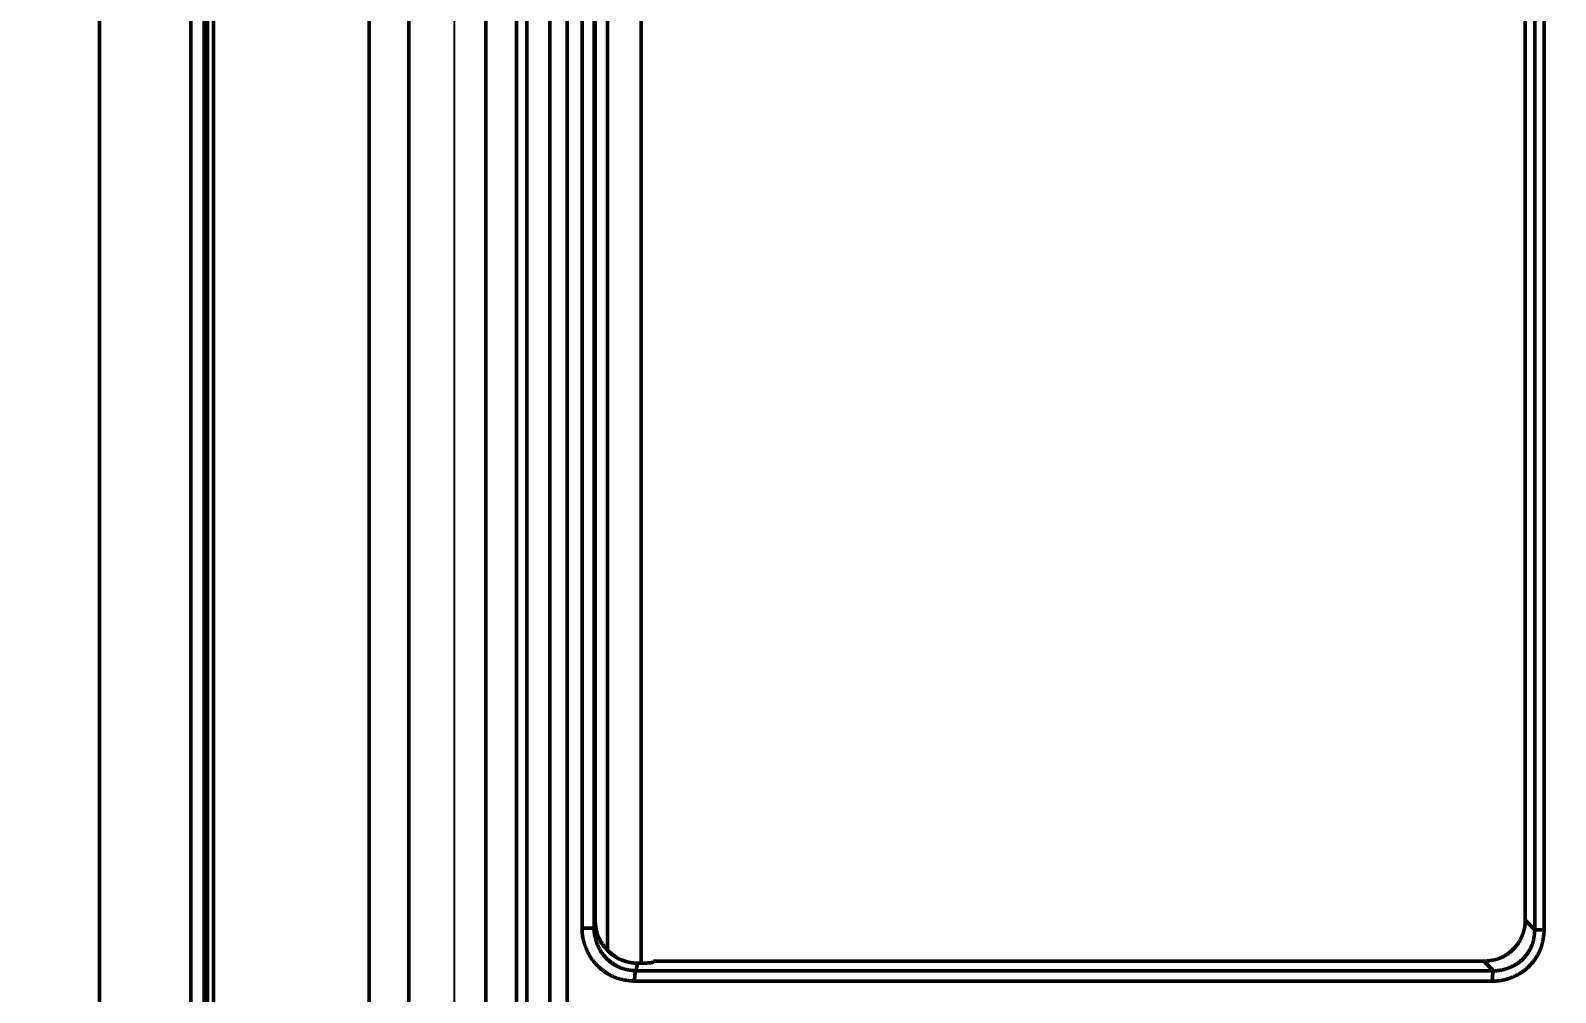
# Model space of a CAD drawing. Header units: millimetres. Extents: x -6033 to 120673, y -4970 to 90533.
# Drawn here: x 87060 to 87133.4, y 68601.2 to 68647.5 of the extents above; entities that cross this region are included whole.
import ezdxf
from ezdxf.enums import TextEntityAlignment as Align

# ---------------------------------------------------------------- set-up
doc = ezdxf.new("R2010")
doc.units = ezdxf.units.MM
doc.layers.get('DefPoints').update_dxf_attribs({"color": 250})
for name, color, linetype, lineweight in [('_ACM-A-ANNO-DIMS-c', 2, 'Continuous', 18), ('I-AR$0$I-SCOPE', 252, 'Continuous', 35), ('I-PLAN$0$_ACM-A-WALL-HACH', 251, 'Continuous', 9)]:
    doc.layers.add(name, color=color, linetype=linetype, lineweight=lineweight)
for name, color, linetype in [('I-CEILING$0$I-RCP-AIR', 64, 'Continuous'), ('I-CEILING$0$RC-Hatch【天花填充】', 251, 'Continuous'), ('I-FLOOR$0$I-FC-HATCH', 8, 'Continuous'), ('地坪', 7, 'Continuous'), ('天花', 7, 'Continuous')]:
    doc.layers.add(name, color=color, linetype=linetype)
doc.styles.add('_ACM-G-NOTES', font='arial.ttf')
doc.styles.add('I-CEILING$0$黑体', font='simhei.ttf', dxfattribs={"height": 600})
doc.dimstyles.new('_ACM-DIM-A_50', dxfattribs={"dimscale": 50, "dimtxt": 2.5, "dimasz": 1, "dimexe": 1.5, "dimexo": 1, "dimgap": 1, "dimtad": 1, "dimdec": 0, "dimrnd": 5, "dimzin": 1, "dimdsep": 46, "dimtxsty": '_ACM-G-NOTES', "dimblk": 'ARCHTICK', "dimcen": 2.5, "dimclrd": 256, "dimclre": 256, "dimclrt": 256, "dimadec": 3, "dimazin": 0, "dimtfac": 1, "dimtdec": 0, "dimtix": 1, "dimtmove": 0, "dimatfit": 3, "dimldrblk": 'DOTSMALL', "dimfxl": 5, "dimfxlon": 1, "dimlwd": 18, "dimlwe": 18, "dimarcsym": 0})

# ---------------------------------------------------------------- blocks, each defined once
blk = doc.blocks.new('I-AR')
at = {"layer": 'I-AR$0$I-SCOPE'}
h = blk.add_hatch(dxfattribs=at)
h.set_pattern_fill('ANSI31', color=256, scale=200)
h.paths.add_polyline_path([(63300, 72640), (66630, 72640), (66630, 70889.383), (90600, 70890), (90600, 66390), (96650, 66390), (96650, 24876.398), (18340, 24876.398), (18340, 66390), (48090, 66390), (48090, 72640), (51400, 72640), (51400, 72649.887), (52869.5, 72649.887), (52869.5, 72640), (55240, 72640), (55240, 72790), (59460, 72790), (59460, 72640), (61830.5, 72640), (61830.5, 72649.887), (63300, 72649.887)], flags=16)
h.paths.add_polyline_path([(7330, 0), (7330, -1770), (11180, -1770), (11180, 0), (18450, 0), (18450, 2900), (27550, 2900), (27550, 18090), (37037.331, 18090), (37037.331, 17350), (96200, 17350), (96200, 18120), (114640, 18120), (114640, 84500), (0, 84500), (0, 0)])
blk = doc.blocks.new('I-PLAN')
at = {"layer": 'I-PLAN$0$_ACM-A-WALL-HACH'}
h = blk.add_hatch(dxfattribs=at)
h.set_pattern_fill('ANSI31', color=256, scale=10, angle=45)
h.paths.add_polyline_path([(88260, 70790), (88260, 70890), (88030, 70890), (88030, 70790), (88230, 70790)], flags=17)
h.paths.add_polyline_path([(79671.546, 69390), (78155, 69390), (78155, 68990), (77955, 68990), (77955, 69590), (79671.546, 69590)], flags=17)
h.paths.add_polyline_path([(80271.546, 69390), (80271.546, 69590), (80780, 69590), (80780, 68990), (80580, 68990), (80580, 69390)], flags=17)
h.paths.add_polyline_path([(74580, 69590), (73930, 69590), (73930, 69390), (74580, 69390)])
h.paths.add_polyline_path([(68780, 69590), (69430, 69590), (69430, 69390), (68780, 69390)])
h.paths.add_polyline_path([(87280, 66490), (87480, 66490), (87480, 66390), (87280, 66390)])
h.paths.add_polyline_path([(82180, 68990), (82180, 69390), (84230, 69390), (84230, 66490), (84430, 66490), (84430, 69390), (85280, 69390), (85280, 69590), (81980, 69590), (81980, 68990)])
h.paths.add_polyline_path([(87480, 67390), (87480, 69390), (88280, 69390), (88280, 69590), (88080, 69590), (86480, 69590), (86480, 69390), (87280, 69390), (87280, 67390)], flags=17)
h.paths.add_polyline_path([(72130, 68170), (72130, 66490), (72330, 66490), (72330, 67870), (73130, 67870), (73130, 68070), (72330, 68070), (72330, 68170)])
h.paths.add_polyline_path([(71230, 68170), (71230, 66390), (71030, 66390), (71030, 67870), (70230, 67870), (70230, 68070), (71030, 68070), (71030, 68170)])
h.paths.add_polyline_path([(72130, 69070), (72330, 69070), (72330, 69390), (73030, 69390), (73030, 69590), (72130, 69590)])
h.paths.add_polyline_path([(71230, 69070), (71030, 69070), (71030, 69390), (70330, 69390), (70330, 69590), (71230, 69590)])
h.paths.add_polyline_path([(67800, 69490), (67830, 69490), (67830, 69590), (67800, 69590)], flags=17)
h.paths.add_polyline_path([(76755, 69590), (75180, 69590), (75180, 69390), (75330, 69390), (75330, 66390), (75530, 66390), (75530, 69390), (76555, 69390), (76555, 68990), (76755, 68990)])
h.paths.add_polyline_path([(68180, 69590), (68180, 69390), (68030, 69390), (68030, 66520), (67780, 66520), (67780, 66390), (67400, 66390), (67400, 66720), (67830, 66720), (67830, 69590)])
edge = h.paths.add_edge_path()
edge.add_line((89860, 70890), (88860, 70890))
edge.add_line((75530, 66520), (84230, 66520))
edge.add_line((75530, 66720), (84230, 66720))
blk = doc.blocks.new('I-CEILING$0$RPK-22-40FSNQS')
at = {"color": 0, "lineweight": 50}
for p, q in [((-236.989388, -147.186862), (-150.510618, -147.186862)), ((-150.510618, -147.635026), (-150.510618, -147.186862)), ((-150.510618, -147.635026), (-236.989388, -147.635026)), ((-150.973508, -148.098138), (-236.526528, -148.098138)), ((-150.973508, -148.098138), (-150.645562, -147.770038)), ((-150.645562, -147.770038), (-150.510618, -147.635026)), ((-148.54134, -149.630958), (-148.855486, -149.9451)), ((-148.54134, -190.870548), (-148.54134, -149.630958)), ((-148.855486, -149.9451), (-148.999998, -150.089616)), ((-148.999998, -190.035762), (-148.999998, -150.089616)), ((-148.043402, -190.940746), (-148.043402, -149.677702)), ((-148.9091, -190.6207), (-238.590934, -190.6207)), ((-148.999998, -190.035762), (-148.960778, -190.043362)), ((-148.9091, -190.799142), (-148.9091, -190.6207)), ((-148.9091, -190.799142), (-148.55037, -190.868796)), ((-148.55037, -190.868796), (-148.54134, -190.870548)), ((-149.53167, -192.2505), (-237.968364, -192.2505)), ((-236.914792, -192.88809), (-150.585242, -192.88809)), ((-150.890806, -192.828874), (-236.609228, -192.828874)), ((-150.69575, -192.866678), (-150.890806, -192.828874)), ((-150.585242, -192.88809), (-150.69575, -192.866678)), ((-150.585242, -193.466784), (-150.585242, -192.88809)), ((-150.585242, -193.466784), (-236.914792, -193.466784)), ((-380.681464, -194.185996), (380.681432, -194.185996)), ((380.681416, -195.01459), (-380.681404, -195.01459)), ((381.571642, -196.120488), (-381.571658, -196.120488)), ((381.57182, -196.625502), (-381.571838, -196.625502)), ((-381.056734, -198.089706), (381.056702, -198.089706)), ((379.74999, -201.803984), (-379.750022, -201.803984)), ((369.74164, -203.703428), (-337.833056, -203.703428)), ((370.249994, -211.187938), (-370.249996, -211.187938)), ((-370.249996, -211.65088), (370.249994, -211.65088)), ((-370.249996, -212.284932), (370.250052, -212.284932)), ((370.249994, -216.675224), (-370.249996, -216.675224))]:
    blk.add_line(p, q, dxfattribs=at)
for points in [[(-150.510618, -147.186862), (-150.483036, -147.189496), (-150.455456, -147.192142), (-150.427886, -147.194816), (-150.400324, -147.197528), (-150.372774, -147.20029), (-150.345244, -147.203118), (-150.317732, -147.206024), (-150.290244, -147.20902), (-150.262784, -147.21212), (-150.235352, -147.215336), (-150.207956, -147.218682), (-150.180596, -147.22217), (-150.153276, -147.225814), (-150.126, -147.229626), (-150.098772, -147.233618), (-150.071594, -147.237806), (-150.04447, -147.2422), (-150.017404, -147.246814), (-149.990398, -147.251662), (-149.963456, -147.256756), (-149.93658, -147.262108), (-149.909776, -147.267732), (-149.883046, -147.27364), (-149.856394, -147.279848), (-149.829822, -147.286364), (-149.803336, -147.293206), (-149.776936, -147.300384), (-149.750626, -147.30791), (-149.724412, -147.3158), (-149.698296, -147.324064), (-149.67228, -147.332714), (-149.646368, -147.341746), (-149.620566, -147.351152), (-149.594874, -147.360926), (-149.569298, -147.37106), (-149.54384, -147.38155), (-149.518504, -147.392386), (-149.493292, -147.403562), (-149.46821, -147.415072), (-149.44326, -147.42691), (-149.418448, -147.439066), (-149.393772, -147.451536), (-149.369242, -147.464312), (-149.344856, -147.477386), (-149.32062, -147.490754), (-149.296538, -147.504408), (-149.272614, -147.51834), (-149.248848, -147.532544), (-149.225248, -147.547014), (-149.201814, -147.56174), (-149.17855, -147.57672), (-149.15546, -147.591944), (-149.13255, -147.607404), (-149.10982, -147.623096), (-149.087274, -147.639012), (-149.064916, -147.655146), (-149.04275, -147.67149), (-149.02078, -147.688038), (-148.999008, -147.704782), (-148.977438, -147.721716), (-148.956072, -147.738834), (-148.934914, -147.75614), (-148.913962, -147.773636), (-148.89322, -147.791326), (-148.872688, -147.809214), (-148.852368, -147.827306), (-148.832258, -147.845602), (-148.812362, -147.86411), (-148.792678, -147.88283), (-148.773212, -147.901768), (-148.75396, -147.920928), (-148.734926, -147.940314), (-148.71611, -147.959928), (-148.697514, -147.979774), (-148.679138, -147.999858), (-148.660984, -148.020184), (-148.643052, -148.040752), (-148.625344, -148.06157), (-148.607862, -148.08264), (-148.590604, -148.103966), (-148.573574, -148.12555), (-148.55677, -148.1474), (-148.540196, -148.169518), (-148.523854, -148.191906), (-148.50774, -148.21457), (-148.49186, -148.237512), (-148.476214, -148.260738), (-148.460802, -148.284252), (-148.445624, -148.308054), (-148.430684, -148.332152), (-148.415982, -148.356544), (-148.40152, -148.381212), (-148.387304, -148.406134), (-148.37334, -148.431288), (-148.359628, -148.45665), (-148.346174, -148.4822), (-148.332982, -148.507914), (-148.320056, -148.53377), (-148.3074, -148.559746), (-148.295018, -148.585822), (-148.282916, -148.611972), (-148.271096, -148.638174), (-148.25956, -148.664408), (-148.248318, -148.690652), (-148.237368, -148.716882), (-148.226718, -148.743076), (-148.21637, -148.76921), (-148.20633, -148.795266), (-148.1966, -148.821218), (-148.187184, -148.847046), (-148.17809, -148.872726), (-148.169316, -148.898238), (-148.160872, -148.923556), (-148.152758, -148.948662), (-148.14498, -148.97353), (-148.13754, -148.99814), (-148.130446, -149.02247), (-148.123698, -149.046496), (-148.117302, -149.070196), (-148.111262, -149.09355), (-148.10558, -149.116538), (-148.100244, -149.13917), (-148.095246, -149.161456), (-148.09057, -149.183408), (-148.086208, -149.20504), (-148.082144, -149.226364), (-148.078368, -149.247392), (-148.074868, -149.268136), (-148.071634, -149.288608), (-148.06865, -149.308822), (-148.065906, -149.328788), (-148.06339, -149.348522), (-148.06109, -149.368032), (-148.058994, -149.387334), (-148.05709, -149.406438), (-148.055364, -149.425356), (-148.053808, -149.444102), (-148.052408, -149.462688), (-148.051152, -149.481126), (-148.050028, -149.499428), (-148.049022, -149.517606), (-148.048126, -149.535674), (-148.047326, -149.553644), (-148.04661, -149.571526), (-148.045964, -149.589336), (-148.04538, -149.607082), (-148.044844, -149.62478), (-148.044344, -149.642442), (-148.043866, -149.660078), (-148.043402, -149.677702)], [(-148.999998, -150.089616), (-149.002156, -150.066888), (-149.004326, -150.044162), (-149.006518, -150.02144), (-149.008744, -149.998728), (-149.011012, -149.976026), (-149.013334, -149.953338), (-149.01572, -149.930666), (-149.018184, -149.908012), (-149.020734, -149.88538), (-149.023384, -149.862772), (-149.02614, -149.84019), (-149.029016, -149.817638), (-149.032024, -149.795118), (-149.03517, -149.772634), (-149.03847, -149.750186), (-149.041934, -149.727778), (-149.04557, -149.705412), (-149.049392, -149.683092), (-149.053408, -149.66082), (-149.057632, -149.6386), (-149.062072, -149.616432), (-149.066742, -149.59432), (-149.071648, -149.572268), (-149.076806, -149.550276), (-149.082224, -149.528348), (-149.087914, -149.506488), (-149.093886, -149.484696), (-149.10015, -149.462976), (-149.10672, -149.441332), (-149.113604, -149.419764), (-149.120812, -149.398276), (-149.128338, -149.376874), (-149.13618, -149.355556), (-149.14433, -149.33433), (-149.152782, -149.313196), (-149.16153, -149.292162), (-149.170568, -149.271226), (-149.179892, -149.250394), (-149.189494, -149.22967), (-149.199368, -149.209058), (-149.20951, -149.188558), (-149.219914, -149.168176), (-149.230572, -149.147916), (-149.24148, -149.12778), (-149.25263, -149.10777), (-149.264018, -149.087892), (-149.275638, -149.06815), (-149.287484, -149.048544), (-149.29955, -149.02908), (-149.31183, -149.00976), (-149.324316, -148.990588), (-149.337006, -148.971568), (-149.349892, -148.952702), (-149.362968, -148.933994), (-149.37623, -148.915448), (-149.38967, -148.897068), (-149.403282, -148.878856), (-149.41706, -148.860816), (-149.431, -148.84295), (-149.445096, -148.825264), (-149.45934, -148.807758), (-149.473738, -148.790436), (-149.48829, -148.773298), (-149.503002, -148.756346), (-149.517872, -148.73958), (-149.532906, -148.723), (-149.548106, -148.70661), (-149.563476, -148.690408), (-149.579018, -148.674398), (-149.594734, -148.65858), (-149.610628, -148.642952), (-149.626702, -148.62752), (-149.64296, -148.612282), (-149.659404, -148.597238), (-149.676036, -148.582392), (-149.69286, -148.567744), (-149.70988, -148.553296), (-149.727096, -148.539046), (-149.744512, -148.524998), (-149.762132, -148.511152), (-149.779958, -148.497508), (-149.797992, -148.48407), (-149.816238, -148.470836), (-149.834698, -148.457808), (-149.853376, -148.444988), (-149.872274, -148.432376), (-149.891396, -148.419974), (-149.910742, -148.407782), (-149.930318, -148.3958), (-149.950126, -148.384032), (-149.970162, -148.372478), (-149.990414, -148.36114), (-150.010862, -148.35002), (-150.031482, -148.339122), (-150.052258, -148.328446), (-150.073168, -148.317994), (-150.094194, -148.307772), (-150.115314, -148.29778), (-150.136508, -148.28802), (-150.157758, -148.278496), (-150.179044, -148.269208), (-150.200344, -148.26016), (-150.22164, -148.251354), (-150.242912, -148.242792), (-150.264138, -148.234476), (-150.2853, -148.22641), (-150.306378, -148.218596), (-150.32735, -148.211036), (-150.3482, -148.203732), (-150.368904, -148.196686), (-150.389444, -148.1899), (-150.4098, -148.183378), (-150.429954, -148.177122), (-150.449882, -148.171134), (-150.469566, -148.165416), (-150.488988, -148.15997), (-150.508126, -148.1548), (-150.526958, -148.149908), (-150.54547, -148.145294), (-150.563636, -148.140964), (-150.580328, -148.137162), (-150.596714, -148.133604), (-150.6128, -148.130276), (-150.6286, -148.127176), (-150.644124, -148.12429), (-150.659382, -148.121612), (-150.674384, -148.119136), (-150.689144, -148.11685), (-150.703668, -148.114746), (-150.71797, -148.112818), (-150.73206, -148.111058), (-150.745946, -148.109454), (-150.759642, -148.108), (-150.773158, -148.106688), (-150.786504, -148.105508), (-150.79969, -148.104454), (-150.812726, -148.103516), (-150.825626, -148.102686), (-150.838398, -148.101958), (-150.851052, -148.101318), (-150.8636, -148.100764), (-150.876054, -148.100284), (-150.888422, -148.09987), (-150.900714, -148.099514), (-150.912944, -148.09921), (-150.92512, -148.098946), (-150.937254, -148.098714), (-150.949356, -148.098508), (-150.961438, -148.09832), (-150.973508, -148.098138)], [(-148.54134, -149.630958), (-148.541652, -149.616808), (-148.541974, -149.60265), (-148.542316, -149.58847), (-148.542686, -149.574262), (-148.543094, -149.560014), (-148.543552, -149.545716), (-148.544066, -149.531358), (-148.544646, -149.516932), (-148.545304, -149.502428), (-148.546048, -149.487834), (-148.546888, -149.47314), (-148.547832, -149.458338), (-148.548892, -149.443418), (-148.550076, -149.42837), (-148.551394, -149.413182), (-148.552856, -149.397848), (-148.554472, -149.382354), (-148.55625, -149.366692), (-148.5582, -149.350854), (-148.560332, -149.334826), (-148.562656, -149.318602), (-148.56518, -149.30217), (-148.567914, -149.28552), (-148.57087, -149.268642), (-148.574056, -149.251528), (-148.57748, -149.234166), (-148.581154, -149.216548), (-148.585084, -149.198662), (-148.589284, -149.1805), (-148.593762, -149.162052), (-148.598524, -149.143312), (-148.603572, -149.124292), (-148.608898, -149.105012), (-148.614504, -149.08549), (-148.620384, -149.065742), (-148.626534, -149.045788), (-148.632954, -149.025644), (-148.639636, -149.00533), (-148.646582, -148.984862), (-148.653786, -148.964258), (-148.661246, -148.943536), (-148.668958, -148.922714), (-148.676918, -148.90181), (-148.685124, -148.880844), (-148.693572, -148.85983), (-148.70226, -148.838788), (-148.711184, -148.817736), (-148.720342, -148.796692), (-148.729728, -148.775672), (-148.739342, -148.754696), (-148.749178, -148.733782), (-148.759234, -148.712946), (-148.769508, -148.692206), (-148.779996, -148.671582), (-148.790694, -148.65109), (-148.8016, -148.63075), (-148.81271, -148.610576), (-148.82402, -148.59059), (-148.835528, -148.570808), (-148.84723, -148.551248), (-148.859126, -148.531924), (-148.87121, -148.512838), (-148.883486, -148.493984), (-148.89595, -148.475362), (-148.908602, -148.456966), (-148.92144, -148.438796), (-148.934466, -148.420846), (-148.947676, -148.403116), (-148.961072, -148.3856), (-148.97465, -148.368298), (-148.988412, -148.351202), (-149.002356, -148.334314), (-149.01648, -148.317628), (-149.030784, -148.301142), (-149.045268, -148.284854), (-149.05993, -148.268758), (-149.07477, -148.252854), (-149.089788, -148.237136), (-149.10498, -148.221602), (-149.120346, -148.20625), (-149.135888, -148.191076), (-149.151602, -148.176076), (-149.16749, -148.16125), (-149.183548, -148.14659), (-149.199776, -148.132098), (-149.216174, -148.117768), (-149.232742, -148.103598), (-149.249476, -148.089584), (-149.266378, -148.075724), (-149.283448, -148.062012), (-149.30068, -148.048452), (-149.318076, -148.035042), (-149.335632, -148.021792), (-149.353346, -148.008704), (-149.371214, -147.995788), (-149.389232, -147.983044), (-149.4074, -147.970482), (-149.425714, -147.958104), (-149.44417, -147.945918), (-149.462768, -147.93393), (-149.481504, -147.922142), (-149.500374, -147.910562), (-149.519376, -147.899196), (-149.538506, -147.888048), (-149.557764, -147.877126), (-149.577146, -147.866432), (-149.59665, -147.855972), (-149.616272, -147.845754), (-149.636008, -147.835782), (-149.655858, -147.82606), (-149.675818, -147.816598), (-149.695884, -147.807396), (-149.716054, -147.798462), (-149.736328, -147.789802), (-149.7567, -147.781422), (-149.777166, -147.773326), (-149.797728, -147.76552), (-149.81838, -147.758008), (-149.83912, -147.750798), (-149.859944, -147.743896), (-149.88085, -147.737302), (-149.901836, -147.731008), (-149.9229, -147.725008), (-149.944036, -147.719286), (-149.965246, -147.713836), (-149.986522, -147.708646), (-150.007866, -147.703706), (-150.029272, -147.699004), (-150.050738, -147.69453), (-150.072262, -147.690276), (-150.093842, -147.68623), (-150.115472, -147.68238), (-150.137154, -147.678718), (-150.15888, -147.675234), (-150.180652, -147.671916), (-150.202464, -147.668752), (-150.224314, -147.665736), (-150.2462, -147.662854), (-150.26812, -147.660096), (-150.29007, -147.657452), (-150.312046, -147.654914), (-150.334048, -147.652468), (-150.35607, -147.650106), (-150.378114, -147.647816), (-150.400172, -147.64559), (-150.422244, -147.643414), (-150.444328, -147.641282), (-150.46642, -147.639178), (-150.488518, -147.637098), (-150.510618, -147.635026)], [(-148.54134, -149.630958), (-148.540848, -149.631284), (-148.53986, -149.631936), (-148.539366, -149.63226), (-148.538868, -149.632586), (-148.53837, -149.63291), (-148.537868, -149.633234), (-148.537362, -149.633556), (-148.536854, -149.63388), (-148.536342, -149.6342), (-148.535824, -149.634522), (-148.535302, -149.63484), (-148.534774, -149.635158), (-148.53424, -149.635476), (-148.5337, -149.635792), (-148.533154, -149.636106), (-148.5326, -149.636418), (-148.532038, -149.63673), (-148.531468, -149.637038), (-148.53089, -149.637346), (-148.530302, -149.637652), (-148.529706, -149.637954), (-148.529098, -149.638256), (-148.52848, -149.638554), (-148.527852, -149.638852), (-148.527212, -149.639146), (-148.526562, -149.639436), (-148.525898, -149.639726), (-148.52522, -149.640012), (-148.524532, -149.640296), (-148.52369, -149.64063), (-148.52283, -149.64096), (-148.521952, -149.641286), (-148.521052, -149.64161), (-148.520136, -149.641928), (-148.5192, -149.642244), (-148.518244, -149.642556), (-148.51727, -149.642866), (-148.516278, -149.643172), (-148.515268, -149.643476), (-148.514238, -149.643776), (-148.51319, -149.644074), (-148.512124, -149.64437), (-148.51104, -149.644662), (-148.509936, -149.644954), (-148.508816, -149.645242), (-148.507678, -149.64553), (-148.50652, -149.645816), (-148.505346, -149.646098), (-148.504154, -149.646382), (-148.502944, -149.646662), (-148.501716, -149.646942), (-148.50047, -149.64722), (-148.499208, -149.647498), (-148.497928, -149.647776), (-148.496632, -149.648052), (-148.495318, -149.648328), (-148.493986, -149.648604), (-148.492638, -149.648878), (-148.491272, -149.649154), (-148.48989, -149.64943), (-148.48849, -149.649706), (-148.487076, -149.64998), (-148.485642, -149.650256), (-148.484194, -149.650532), (-148.482728, -149.650808), (-148.481246, -149.651082), (-148.479748, -149.651356), (-148.478234, -149.651632), (-148.476702, -149.651906), (-148.475156, -149.65218), (-148.473592, -149.652452), (-148.472012, -149.652726), (-148.470416, -149.652998), (-148.468804, -149.653268), (-148.467176, -149.65354), (-148.465532, -149.65381), (-148.463872, -149.65408), (-148.462196, -149.654348), (-148.460504, -149.654616), (-148.458796, -149.654882), (-148.457072, -149.655148), (-148.455334, -149.655412), (-148.453578, -149.655676), (-148.451808, -149.655938), (-148.450022, -149.6562), (-148.44822, -149.65646), (-148.446404, -149.65672), (-148.444572, -149.656976), (-148.442724, -149.657232), (-148.44086, -149.657488), (-148.438982, -149.65774), (-148.43709, -149.657992), (-148.435182, -149.658242), (-148.433258, -149.658492), (-148.43132, -149.658738), (-148.429366, -149.658984), (-148.4274, -149.65923), (-148.425418, -149.659472), (-148.42342, -149.659714), (-148.42141, -149.659954), (-148.419384, -149.660194), (-148.417344, -149.660432), (-148.41529, -149.660668), (-148.413222, -149.660902), (-148.41114, -149.661136), (-148.409044, -149.661368), (-148.406932, -149.661598), (-148.404808, -149.661828), (-148.402672, -149.662056), (-148.40052, -149.662282), (-148.398354, -149.662506), (-148.396176, -149.66273), (-148.393984, -149.662952), (-148.39178, -149.663174), (-148.389562, -149.663392), (-148.38733, -149.66361), (-148.385084, -149.663828), (-148.382826, -149.664042), (-148.380556, -149.664256), (-148.378272, -149.66447), (-148.375976, -149.66468), (-148.373668, -149.66489), (-148.371346, -149.665098), (-148.369012, -149.665306), (-148.366666, -149.665512), (-148.364308, -149.665716), (-148.361936, -149.665918), (-148.359554, -149.66612), (-148.35716, -149.66632), (-148.354752, -149.666518), (-148.352334, -149.666714), (-148.349904, -149.66691), (-148.347462, -149.667104), (-148.345008, -149.667296), (-148.342544, -149.667486), (-148.340068, -149.667676), (-148.33758, -149.667862), (-148.335082, -149.668048), (-148.332572, -149.668234), (-148.330052, -149.668416), (-148.32752, -149.668596), (-148.324978, -149.668776), (-148.322424, -149.668954), (-148.31986, -149.66913), (-148.317286, -149.669306), (-148.314702, -149.669478), (-148.312106, -149.669648), (-148.3095, -149.669818), (-148.306884, -149.669986), (-148.30426, -149.670152), (-148.301624, -149.670316), (-148.298978, -149.670478), (-148.296322, -149.67064), (-148.293658, -149.670798), (-148.290984, -149.670956), (-148.2883, -149.671112), (-148.285606, -149.671266), (-148.282904, -149.671418), (-148.280192, -149.671568), (-148.277472, -149.671718), (-148.274744, -149.671864), (-148.272006, -149.67201), (-148.269258, -149.672154), (-148.266502, -149.672296), (-148.26374, -149.672436), (-148.260966, -149.672574), (-148.258186, -149.672712), (-148.255398, -149.672846), (-148.2526, -149.67298), (-148.249796, -149.673112), (-148.246984, -149.673242), (-148.244164, -149.67337), (-148.241336, -149.673496), (-148.2385, -149.673622), (-148.235658, -149.673746), (-148.232806, -149.673866), (-148.22995, -149.673986), (-148.227084, -149.674106), (-148.224214, -149.674222), (-148.221334, -149.674336), (-148.21845, -149.67445), (-148.215558, -149.674562), (-148.21266, -149.674672), (-148.209754, -149.67478), (-148.206844, -149.674886), (-148.203926, -149.67499), (-148.201002, -149.675092), (-148.198072, -149.675192), (-148.195138, -149.675292), (-148.192196, -149.675388), (-148.18925, -149.675482), (-148.186298, -149.675576), (-148.18334, -149.675666), (-148.180376, -149.675756), (-148.177408, -149.675842), (-148.174436, -149.675926), (-148.171458, -149.67601), (-148.168474, -149.67609), (-148.165486, -149.676168), (-148.162494, -149.676244), (-148.159498, -149.676318), (-148.156496, -149.676388), (-148.15349, -149.676458), (-148.15048, -149.676524), (-148.147466, -149.67659), (-148.144448, -149.676652), (-148.141426, -149.676712), (-148.138402, -149.676768), (-148.135372, -149.676824), (-148.13234, -149.676876), (-148.129304, -149.676926), (-148.126264, -149.676974), (-148.123222, -149.67702), (-148.120178, -149.677064), (-148.11713, -149.677106), (-148.114078, -149.677144), (-148.111024, -149.677182), (-148.107968, -149.677218), (-148.10491, -149.677252), (-148.101848, -149.677286), (-148.098786, -149.677316), (-148.09572, -149.677346), (-148.092652, -149.677374), (-148.089584, -149.6774), (-148.086514, -149.677426), (-148.08344, -149.67745), (-148.080366, -149.677474), (-148.077292, -149.677496), (-148.074214, -149.677518), (-148.068058, -149.677558), (-148.064978, -149.677578), (-148.061898, -149.677596), (-148.058816, -149.677614), (-148.052652, -149.67765), (-148.049568, -149.677668), (-148.046486, -149.677684), (-148.043402, -149.677702)], [(-148.960778, -190.043362), (-148.960224, -190.044308), (-148.959672, -190.045254), (-148.95912, -190.0462), (-148.95857, -190.04715), (-148.95802, -190.048102), (-148.957472, -190.049058), (-148.956926, -190.050016), (-148.95638, -190.05098), (-148.955838, -190.05195), (-148.955298, -190.052924), (-148.954762, -190.053906), (-148.954228, -190.054894), (-148.953698, -190.05589), (-148.953172, -190.056894), (-148.952648, -190.057908), (-148.95213, -190.058932), (-148.951616, -190.059966), (-148.951108, -190.061012), (-148.950604, -190.062068), (-148.950106, -190.063136), (-148.949614, -190.064218), (-148.949128, -190.065314), (-148.948648, -190.066424), (-148.948174, -190.067548), (-148.947708, -190.06869), (-148.947248, -190.069846), (-148.946796, -190.07102), (-148.946352, -190.07221), (-148.945916, -190.073418), (-148.945488, -190.074646), (-148.944804, -190.076706), (-148.944144, -190.078816), (-148.943504, -190.08098), (-148.942884, -190.083196), (-148.942284, -190.085464), (-148.941702, -190.087786), (-148.94114, -190.09016), (-148.940594, -190.092586), (-148.940066, -190.095064), (-148.939552, -190.097596), (-148.939052, -190.10018), (-148.938566, -190.102816), (-148.938094, -190.105504), (-148.937632, -190.108246), (-148.937184, -190.111038), (-148.936744, -190.113884), (-148.936314, -190.116782), (-148.935892, -190.119734), (-148.935478, -190.122736), (-148.935072, -190.125792), (-148.93467, -190.1289), (-148.934274, -190.13206), (-148.933882, -190.135272), (-148.933494, -190.138538), (-148.933108, -190.141854), (-148.932724, -190.145224), (-148.93234, -190.148646), (-148.931956, -190.15212), (-148.93157, -190.155646), (-148.931184, -190.159226), (-148.930794, -190.16286), (-148.930402, -190.166544), (-148.930008, -190.170282), (-148.929612, -190.174068), (-148.929214, -190.177902), (-148.928816, -190.181786), (-148.928416, -190.185718), (-148.928014, -190.189696), (-148.927612, -190.193722), (-148.927212, -190.197792), (-148.92681, -190.201906), (-148.926408, -190.206064), (-148.926008, -190.210264), (-148.925608, -190.214508), (-148.92521, -190.218792), (-148.924812, -190.223116), (-148.924418, -190.22748), (-148.924024, -190.231884), (-148.923634, -190.236326), (-148.923244, -190.240804), (-148.922858, -190.24532), (-148.922476, -190.24987), (-148.922098, -190.254456), (-148.921722, -190.259076), (-148.92135, -190.263728), (-148.920982, -190.268414), (-148.92062, -190.273132), (-148.920262, -190.27788), (-148.919908, -190.282658), (-148.91956, -190.287466), (-148.919218, -190.292302), (-148.918882, -190.297166), (-148.918552, -190.302058), (-148.918226, -190.30698), (-148.917908, -190.31193), (-148.917594, -190.316906), (-148.917286, -190.321912), (-148.916984, -190.326944), (-148.916688, -190.332006), (-148.916398, -190.337094), (-148.916114, -190.342208), (-148.915836, -190.347352), (-148.915564, -190.352522), (-148.915298, -190.357718), (-148.91504, -190.362942), (-148.914786, -190.368192), (-148.914538, -190.37347), (-148.914298, -190.378772), (-148.914062, -190.384102), (-148.913834, -190.38946), (-148.913612, -190.394842), (-148.913396, -190.40025), (-148.913186, -190.405684), (-148.912982, -190.411144), (-148.912786, -190.41663), (-148.912596, -190.422142), (-148.912412, -190.42768), (-148.912236, -190.433242), (-148.912066, -190.438828), (-148.911902, -190.444442), (-148.911744, -190.450078), (-148.911594, -190.45574), (-148.91145, -190.461426), (-148.911312, -190.467134), (-148.91118, -190.472862), (-148.911052, -190.478612), (-148.91093, -190.484382), (-148.910814, -190.490172), (-148.910702, -190.49598), (-148.910596, -190.501804), (-148.910494, -190.507646), (-148.910396, -190.513504), (-148.910302, -190.519378), (-148.910212, -190.525264), (-148.910124, -190.531164), (-148.910042, -190.537076), (-148.90996, -190.543002), (-148.909884, -190.548936), (-148.909808, -190.554882), (-148.909736, -190.560836), (-148.909666, -190.566798), (-148.909598, -190.57277), (-148.909532, -190.578746), (-148.909468, -190.584728), (-148.909404, -190.590716), (-148.909342, -190.596708), (-148.909282, -190.602704), (-148.90922, -190.6087), (-148.90916, -190.6147), (-148.9091, -190.6207)], [(-150.585242, -192.88809), (-150.572476, -192.887898), (-150.559698, -192.887696), (-150.546898, -192.887478), (-150.534064, -192.88723), (-150.521184, -192.886948), (-150.508246, -192.886618), (-150.495242, -192.886236), (-150.482156, -192.885788), (-150.46898, -192.885268), (-150.455702, -192.884668), (-150.44231, -192.883974), (-150.428792, -192.883182), (-150.415138, -192.882282), (-150.401336, -192.881262), (-150.387374, -192.880116), (-150.373242, -192.878832), (-150.358928, -192.877404), (-150.34442, -192.87582), (-150.329706, -192.874074), (-150.314776, -192.872156), (-150.29962, -192.870054), (-150.284224, -192.867764), (-150.268578, -192.865272), (-150.25267, -192.862572), (-150.236488, -192.859652), (-150.220022, -192.856508), (-150.203258, -192.853126), (-150.18619, -192.849498), (-150.1688, -192.845616), (-150.151082, -192.841472), (-150.132082, -192.83682), (-150.112726, -192.83187), (-150.093034, -192.826624), (-150.073028, -192.821086), (-150.05273, -192.815258), (-150.032158, -192.809142), (-150.011336, -192.802744), (-149.990286, -192.796066), (-149.969026, -192.78911), (-149.94758, -192.781878), (-149.925968, -192.774376), (-149.90421, -192.766606), (-149.882328, -192.75857), (-149.860346, -192.750272), (-149.838282, -192.741714), (-149.816156, -192.7329), (-149.793994, -192.723832), (-149.771812, -192.714514), (-149.749634, -192.704948), (-149.727482, -192.69514), (-149.705374, -192.685088), (-149.683334, -192.6748), (-149.661382, -192.664274), (-149.63954, -192.653518), (-149.61783, -192.642532), (-149.59627, -192.63132), (-149.574882, -192.619886), (-149.55369, -192.60823), (-149.532712, -192.596358), (-149.511972, -192.58427), (-149.491484, -192.571972), (-149.471252, -192.559464), (-149.45127, -192.54675), (-149.431536, -192.533828), (-149.412048, -192.520704), (-149.3928, -192.507376), (-149.37379, -192.493846), (-149.355014, -192.48012), (-149.33647, -192.466194), (-149.318154, -192.452076), (-149.300062, -192.437762), (-149.282192, -192.423256), (-149.264538, -192.40856), (-149.247102, -192.393676), (-149.229876, -192.378606), (-149.212858, -192.363352), (-149.196044, -192.347912), (-149.179432, -192.332294), (-149.163018, -192.316494), (-149.1468, -192.300518), (-149.130774, -192.284364), (-149.114934, -192.268036), (-149.09928, -192.251538), (-149.083808, -192.234866), (-149.068514, -192.218028), (-149.053396, -192.20102), (-149.038448, -192.183848), (-149.02367, -192.166512), (-149.009056, -192.149016), (-148.994604, -192.131358), (-148.980312, -192.11354), (-148.966184, -192.095568), (-148.952224, -192.077442), (-148.93844, -192.059166), (-148.924838, -192.040738), (-148.91142, -192.022166), (-148.898194, -192.00345), (-148.885164, -191.98459), (-148.872338, -191.965594), (-148.859718, -191.946458), (-148.847312, -191.92719), (-148.835124, -191.907788), (-148.82316, -191.888258), (-148.811426, -191.8686), (-148.799928, -191.848818), (-148.788668, -191.828912), (-148.777656, -191.808888), (-148.766894, -191.788744), (-148.75639, -191.768486), (-148.746148, -191.748116), (-148.736174, -191.727636), (-148.726472, -191.707046), (-148.71705, -191.686352), (-148.707912, -191.665554), (-148.699064, -191.644656), (-148.69051, -191.62366), (-148.682258, -191.602568), (-148.67431, -191.58138), (-148.666676, -191.560104), (-148.659356, -191.538738), (-148.652358, -191.517286), (-148.645672, -191.49575), (-148.639286, -191.474134), (-148.63319, -191.45244), (-148.627372, -191.430672), (-148.621824, -191.40883), (-148.616536, -191.38692), (-148.611492, -191.364944), (-148.606686, -191.342904), (-148.602106, -191.320806), (-148.59774, -191.298648), (-148.59358, -191.276436), (-148.589612, -191.254172), (-148.585826, -191.231858), (-148.582212, -191.2095), (-148.57876, -191.187098), (-148.57546, -191.164654), (-148.572298, -191.142174), (-148.569264, -191.11966), (-148.56635, -191.097114), (-148.563542, -191.07454), (-148.560832, -191.05194), (-148.558208, -191.029316), (-148.555658, -191.006672), (-148.553174, -190.98401), (-148.550742, -190.961336), (-148.548354, -190.938648), (-148.545998, -190.915952), (-148.543664, -190.893252), (-148.54134, -190.870548)], [(-148.043402, -190.940746), (-148.046214, -190.969162), (-148.049038, -190.997576), (-148.051888, -191.02598), (-148.05478, -191.054376), (-148.057724, -191.082756), (-148.060736, -191.111118), (-148.063828, -191.139458), (-148.067014, -191.167774), (-148.070308, -191.19606), (-148.073724, -191.224316), (-148.077272, -191.252534), (-148.080968, -191.280712), (-148.084826, -191.308848), (-148.088856, -191.336938), (-148.093076, -191.364976), (-148.097496, -191.39296), (-148.102132, -191.420888), (-148.106996, -191.448754), (-148.1121, -191.476556), (-148.11746, -191.504288), (-148.123088, -191.53195), (-148.128998, -191.559534), (-148.135204, -191.58704), (-148.141718, -191.614464), (-148.148554, -191.641802), (-148.155726, -191.66905), (-148.163246, -191.696202), (-148.171128, -191.72326), (-148.179386, -191.750216), (-148.188034, -191.777068), (-148.19708, -191.80381), (-148.206522, -191.830444), (-148.216352, -191.856962), (-148.226566, -191.883366), (-148.237154, -191.909648), (-148.24811, -191.935806), (-148.25943, -191.96184), (-148.271102, -191.987744), (-148.283124, -192.013516), (-148.295486, -192.039154), (-148.308184, -192.064654), (-148.321208, -192.090012), (-148.334554, -192.115226), (-148.348214, -192.140294), (-148.36218, -192.16521), (-148.376448, -192.189976), (-148.391008, -192.214584), (-148.405856, -192.239032), (-148.420984, -192.26332), (-148.436384, -192.28744), (-148.452052, -192.311394), (-148.46798, -192.335178), (-148.484158, -192.358786), (-148.500584, -192.382216), (-148.51725, -192.405468), (-148.534148, -192.428536), (-148.55127, -192.451416), (-148.568612, -192.47411), (-148.586166, -192.49661), (-148.603924, -192.518914), (-148.621884, -192.54102), (-148.640046, -192.562928), (-148.658414, -192.58463), (-148.676992, -192.60613), (-148.695786, -192.627422), (-148.7148, -192.648504), (-148.734036, -192.669376), (-148.753498, -192.690034), (-148.773194, -192.710474), (-148.793124, -192.730698), (-148.813294, -192.750702), (-148.833708, -192.770484), (-148.85437, -192.79004), (-148.875284, -192.80937), (-148.896454, -192.828472), (-148.917884, -192.84734), (-148.93958, -192.865976), (-148.961544, -192.884378), (-148.98378, -192.90254), (-149.006292, -192.920464), (-149.029088, -192.938144), (-149.052166, -192.95558), (-149.075536, -192.97277), (-149.099198, -192.98971), (-149.123158, -193.0064), (-149.14742, -193.022838), (-149.171986, -193.039018), (-149.196864, -193.054942), (-149.222056, -193.070606), (-149.247566, -193.086008), (-149.273392, -193.101144), (-149.299516, -193.116014), (-149.325908, -193.130612), (-149.352544, -193.144934), (-149.379396, -193.158978), (-149.406438, -193.172738), (-149.433644, -193.18621), (-149.460988, -193.199392), (-149.488442, -193.212282), (-149.51598, -193.22487), (-149.543578, -193.237158), (-149.571206, -193.24914), (-149.59884, -193.260814), (-149.626454, -193.272172), (-149.654018, -193.283216), (-149.68151, -193.293936), (-149.708902, -193.304334), (-149.736166, -193.314402), (-149.763276, -193.324138), (-149.790208, -193.333538), (-149.816932, -193.342598), (-149.843424, -193.351314), (-149.869658, -193.359682), (-149.895606, -193.3677), (-149.921244, -193.375364), (-149.946542, -193.382668), (-149.971474, -193.38961), (-149.996018, -193.396186), (-150.020142, -193.402392), (-150.043824, -193.408222), (-150.065914, -193.41342), (-150.087594, -193.418288), (-150.108876, -193.422838), (-150.129774, -193.42708), (-150.150306, -193.431026), (-150.170482, -193.434686), (-150.190318, -193.438074), (-150.209828, -193.441202), (-150.229026, -193.444078), (-150.247926, -193.446714), (-150.266542, -193.449124), (-150.28489, -193.451316), (-150.302982, -193.453304), (-150.320834, -193.4551), (-150.338458, -193.456712), (-150.35587, -193.458154), (-150.373082, -193.459436), (-150.390112, -193.46057), (-150.40697, -193.461568), (-150.423672, -193.462442), (-150.440234, -193.4632), (-150.456668, -193.463856), (-150.472988, -193.464422), (-150.489208, -193.464908), (-150.505344, -193.465324), (-150.521408, -193.465684), (-150.537416, -193.466), (-150.553382, -193.46628), (-150.56932, -193.466538), (-150.585242, -193.466784)], [(-149.53167, -192.2505), (-149.516722, -192.233676), (-149.501784, -192.216842), (-149.486864, -192.199986), (-149.471972, -192.183102), (-149.457116, -192.166178), (-149.442306, -192.149204), (-149.427552, -192.132168), (-149.412862, -192.115062), (-149.398244, -192.097876), (-149.38371, -192.0806), (-149.369268, -192.063224), (-149.354928, -192.045736), (-149.340698, -192.028128), (-149.326586, -192.01039), (-149.312604, -191.992512), (-149.29876, -191.974482), (-149.285064, -191.956292), (-149.271522, -191.93793), (-149.258148, -191.919388), (-149.244946, -191.900656), (-149.23193, -191.881722), (-149.219106, -191.862576), (-149.206486, -191.84321), (-149.194076, -191.823614), (-149.181886, -191.803776), (-149.169926, -191.783686), (-149.158206, -191.763336), (-149.146734, -191.742714), (-149.13552, -191.721812), (-149.124572, -191.700616), (-149.113898, -191.679128), (-149.1035, -191.657364), (-149.093378, -191.635354), (-149.083532, -191.613126), (-149.073964, -191.590706), (-149.06467, -191.568122), (-149.055654, -191.545402), (-149.046914, -191.522574), (-149.038452, -191.499664), (-149.030266, -191.4767), (-149.022356, -191.45371), (-149.014724, -191.430722), (-149.007368, -191.407762), (-149.00029, -191.384858), (-148.99349, -191.362038), (-148.986968, -191.339328), (-148.980722, -191.316758), (-148.974754, -191.294356), (-148.969064, -191.272146), (-148.963652, -191.250158), (-148.958518, -191.228418), (-148.953662, -191.206954), (-148.949084, -191.185794), (-148.944784, -191.164966), (-148.940762, -191.144498), (-148.93702, -191.124414), (-148.933556, -191.104746), (-148.93037, -191.085518), (-148.927464, -191.06676), (-148.924836, -191.048498), (-148.92351, -191.038682), (-148.922266, -191.029018), (-148.9211, -191.019504), (-148.920012, -191.010132), (-148.918994, -191.000896), (-148.918048, -190.991792), (-148.91717, -190.982814), (-148.916354, -190.973958), (-148.915602, -190.96522), (-148.914908, -190.95659), (-148.914272, -190.948066), (-148.913688, -190.939642), (-148.913154, -190.931314), (-148.912668, -190.923076), (-148.912228, -190.91492), (-148.91183, -190.906846), (-148.91147, -190.898844), (-148.911148, -190.89091), (-148.910858, -190.88304), (-148.9106, -190.87523), (-148.91037, -190.86747), (-148.910166, -190.859758), (-148.909984, -190.85209), (-148.90982, -190.844456), (-148.909676, -190.836856), (-148.909544, -190.829282), (-148.909422, -190.821728), (-148.90931, -190.81419), (-148.909204, -190.806664), (-148.9091, -190.799142)], [(-148.54134, -190.870548), (-148.54087, -190.871028), (-148.5404, -190.87151), (-148.53993, -190.87199), (-148.539456, -190.872472), (-148.538982, -190.872952), (-148.538504, -190.873432), (-148.538022, -190.87391), (-148.537536, -190.87439), (-148.537044, -190.874868), (-148.536548, -190.875344), (-148.536046, -190.87582), (-148.535536, -190.876296), (-148.53502, -190.87677), (-148.534496, -190.877242), (-148.533962, -190.877714), (-148.53342, -190.878184), (-148.532868, -190.878654), (-148.532306, -190.87912), (-148.531734, -190.879586), (-148.531148, -190.88005), (-148.530552, -190.880512), (-148.529942, -190.880972), (-148.52932, -190.88143), (-148.528682, -190.881884), (-148.52803, -190.882338), (-148.527364, -190.88279), (-148.52668, -190.883238), (-148.525982, -190.883684), (-148.525266, -190.884128), (-148.524532, -190.88457), (-148.52371, -190.885048), (-148.522866, -190.885522), (-148.522002, -190.885994), (-148.521116, -190.886464), (-148.52021, -190.886928), (-148.519284, -190.887392), (-148.518336, -190.887852), (-148.517368, -190.88831), (-148.516378, -190.888764), (-148.51537, -190.889218), (-148.514342, -190.889668), (-148.513294, -190.890114), (-148.512226, -190.89056), (-148.51114, -190.891004), (-148.510034, -190.891444), (-148.508908, -190.891884), (-148.507766, -190.892322), (-148.506602, -190.892758), (-148.505422, -190.893192), (-148.504224, -190.893624), (-148.503006, -190.894054), (-148.501772, -190.894484), (-148.50052, -190.894912), (-148.49925, -190.895338), (-148.497962, -190.895764), (-148.496658, -190.896188), (-148.495336, -190.896612), (-148.493998, -190.897034), (-148.492642, -190.897456), (-148.491272, -190.897876), (-148.489884, -190.898296), (-148.48848, -190.898716), (-148.487062, -190.899134), (-148.485626, -190.899552), (-148.484174, -190.89997), (-148.482706, -190.900386), (-148.481222, -190.900802), (-148.479722, -190.901216), (-148.478206, -190.90163), (-148.476674, -190.902042), (-148.475128, -190.902454), (-148.473564, -190.902864), (-148.471984, -190.903272), (-148.470388, -190.90368), (-148.468778, -190.904088), (-148.46715, -190.904492), (-148.465508, -190.904896), (-148.46385, -190.905298), (-148.462176, -190.9057), (-148.460484, -190.9061), (-148.45878, -190.906498), (-148.457058, -190.906894), (-148.45532, -190.90729), (-148.453568, -190.907682), (-148.4518, -190.908074), (-148.450016, -190.908464), (-148.448216, -190.908852), (-148.4464, -190.909238), (-148.44457, -190.909624), (-148.442724, -190.910006), (-148.440862, -190.910386), (-148.438986, -190.910766), (-148.437092, -190.911142), (-148.435186, -190.911516), (-148.433264, -190.91189), (-148.431326, -190.91226), (-148.429374, -190.91263), (-148.427406, -190.912996), (-148.425424, -190.913362), (-148.423428, -190.913724), (-148.421416, -190.914086), (-148.419392, -190.914444), (-148.417352, -190.9148), (-148.415296, -190.915156), (-148.413228, -190.915508), (-148.411146, -190.91586), (-148.40905, -190.916208), (-148.406938, -190.916556), (-148.404814, -190.9169), (-148.402676, -190.917242), (-148.400524, -190.917584), (-148.398358, -190.917922), (-148.39618, -190.918258), (-148.393988, -190.918594), (-148.391782, -190.918926), (-148.389562, -190.919256), (-148.38733, -190.919584), (-148.385086, -190.91991), (-148.382828, -190.920234), (-148.380556, -190.920556), (-148.378272, -190.920876), (-148.375976, -190.921194), (-148.373666, -190.921508), (-148.371344, -190.921822), (-148.36901, -190.922134), (-148.366664, -190.922442), (-148.364306, -190.92275), (-148.361934, -190.923054), (-148.359552, -190.923356), (-148.357158, -190.923656), (-148.35475, -190.923954), (-148.352332, -190.92425), (-148.349902, -190.924542), (-148.34746, -190.924834), (-148.345006, -190.925122), (-148.342542, -190.925408), (-148.340066, -190.925692), (-148.337578, -190.925974), (-148.33508, -190.926254), (-148.33257, -190.92653), (-148.33005, -190.926804), (-148.327518, -190.927076), (-148.324976, -190.927346), (-148.322424, -190.927612), (-148.31986, -190.927876), (-148.317286, -190.928138), (-148.3147, -190.928398), (-148.312106, -190.928656), (-148.3095, -190.92891), (-148.306884, -190.929162), (-148.30426, -190.92941), (-148.301624, -190.929658), (-148.298978, -190.929902), (-148.296324, -190.930142), (-148.293658, -190.930382), (-148.290984, -190.930618), (-148.2883, -190.930852), (-148.285608, -190.931084), (-148.282904, -190.931312), (-148.280194, -190.931538), (-148.277474, -190.931762), (-148.274744, -190.931982), (-148.272006, -190.9322), (-148.269258, -190.932416), (-148.266504, -190.93263), (-148.26374, -190.93284), (-148.260968, -190.93305), (-148.258186, -190.933254), (-148.255398, -190.933458), (-148.252602, -190.933658), (-148.249796, -190.933856), (-148.246984, -190.934052), (-148.244164, -190.934244), (-148.241336, -190.934436), (-148.2385, -190.934624), (-148.235658, -190.934808), (-148.232806, -190.934992), (-148.22995, -190.935172), (-148.227084, -190.935348), (-148.224214, -190.935524), (-148.221334, -190.935696), (-148.21845, -190.935866), (-148.215558, -190.936034), (-148.212658, -190.936198), (-148.209754, -190.93636), (-148.206842, -190.93652), (-148.203926, -190.936676), (-148.201002, -190.93683), (-148.198072, -190.936982), (-148.195138, -190.93713), (-148.192196, -190.937274), (-148.18925, -190.937416), (-148.186298, -190.937556), (-148.18334, -190.937692), (-148.180376, -190.937826), (-148.177408, -190.937956), (-148.174436, -190.938082), (-148.171458, -190.938206), (-148.168474, -190.938326), (-148.165486, -190.938444), (-148.162494, -190.938558), (-148.159498, -190.938668), (-148.156496, -190.938776), (-148.15349, -190.93888), (-148.15048, -190.93898), (-148.147466, -190.939076), (-148.144448, -190.93917), (-148.141426, -190.93926), (-148.138402, -190.939346), (-148.135372, -190.939428), (-148.13234, -190.939508), (-148.129304, -190.939582), (-148.126264, -190.939654), (-148.123222, -190.939722), (-148.120178, -190.939788), (-148.11713, -190.93985), (-148.114078, -190.93991), (-148.111024, -190.939966), (-148.107968, -190.94002), (-148.10491, -190.940072), (-148.101848, -190.94012), (-148.098786, -190.940168), (-148.09572, -190.940212), (-148.092652, -190.940254), (-148.089584, -190.940294), (-148.086514, -190.940332), (-148.08344, -190.94037), (-148.077292, -190.940438), (-148.071136, -190.940502), (-148.068058, -190.940532), (-148.064978, -190.94056), (-148.061898, -190.94059), (-148.058816, -190.940616), (-148.055734, -190.940644), (-148.052652, -190.94067), (-148.049568, -190.940696), (-148.046486, -190.940722), (-148.043402, -190.940746)], [(-150.890806, -192.828874), (-150.890542, -192.82887), (-150.890278, -192.828868), (-150.890014, -192.828866), (-150.88975, -192.828864), (-150.889488, -192.82886), (-150.889224, -192.828858), (-150.888696, -192.828854), (-150.888432, -192.82885), (-150.888168, -192.828848), (-150.887904, -192.828846), (-150.887638, -192.828842), (-150.887374, -192.82884), (-150.88711, -192.828838), (-150.886844, -192.828834), (-150.88658, -192.828832), (-150.886314, -192.828828), (-150.88605, -192.828826), (-150.885784, -192.828822), (-150.885518, -192.82882), (-150.885252, -192.828816), (-150.884986, -192.828814), (-150.884454, -192.828806), (-150.884186, -192.828802), (-150.88392, -192.8288), (-150.883652, -192.828796), (-150.883384, -192.828792), (-150.883116, -192.828788), (-150.882848, -192.828784), (-150.867684, -192.828394), (-150.851628, -192.827676), (-150.834732, -192.82664), (-150.817046, -192.825292), (-150.798616, -192.82364), (-150.779492, -192.821692), (-150.759726, -192.819454), (-150.739364, -192.816934), (-150.718458, -192.81414), (-150.697054, -192.81108), (-150.675204, -192.80776), (-150.652956, -192.804188), (-150.63036, -192.800372), (-150.607466, -192.796318), (-150.58432, -192.792036), (-150.560974, -192.787534), (-150.537476, -192.782816), (-150.513878, -192.77789), (-150.490224, -192.772766), (-150.466568, -192.76745), (-150.442958, -192.76195), (-150.419442, -192.756272), (-150.39607, -192.750426), (-150.372892, -192.744418), (-150.349956, -192.738254), (-150.327312, -192.731944), (-150.30501, -192.725496), (-150.283096, -192.718914), (-150.261622, -192.71221), (-150.240638, -192.705388), (-150.220182, -192.698456), (-150.20025, -192.691418), (-150.18083, -192.684284), (-150.161908, -192.677054), (-150.143472, -192.669736), (-150.12551, -192.662334), (-150.108006, -192.654852), (-150.090948, -192.647298), (-150.074326, -192.639674), (-150.058122, -192.631988), (-150.042326, -192.624244), (-150.026924, -192.616448), (-150.011902, -192.608602), (-149.99725, -192.600714), (-149.982952, -192.592788), (-149.968994, -192.58483), (-149.955366, -192.576844), (-149.942054, -192.568836), (-149.929044, -192.56081), (-149.916324, -192.552774), (-149.90388, -192.544728), (-149.891698, -192.536682), (-149.879768, -192.52864), (-149.868074, -192.520606), (-149.856604, -192.512584), (-149.845346, -192.504582), (-149.834284, -192.496604), (-149.823408, -192.488654), (-149.812704, -192.480738), (-149.802156, -192.472862), (-149.791758, -192.465028), (-149.781498, -192.457238), (-149.771376, -192.44949), (-149.761384, -192.44178), (-149.751518, -192.43411), (-149.741774, -192.426476), (-149.732146, -192.418878), (-149.722628, -192.411312), (-149.713218, -192.40378), (-149.70391, -192.39628), (-149.6947, -192.388808), (-149.68558, -192.381366), (-149.67655, -192.373948), (-149.6676, -192.366556), (-149.658728, -192.359188), (-149.64993, -192.351842), (-149.6412, -192.344518), (-149.632532, -192.337212), (-149.623922, -192.329924), (-149.615366, -192.322652), (-149.606858, -192.315394), (-149.598394, -192.30815), (-149.589968, -192.300918), (-149.581578, -192.293696), (-149.573216, -192.286484), (-149.564878, -192.279278), (-149.556558, -192.272078), (-149.548254, -192.264882), (-149.53996, -192.25769), (-149.53167, -192.2505)], [(370.249994, -211.482706), (-370.250054, -211.482706)]]:
    blk.add_lwpolyline(points, dxfattribs=at)
blk = doc.blocks.new('I-CEILING')
at = {"layer": 'I-CEILING$0$RC-Hatch【天花填充】'}
h = blk.add_hatch(dxfattribs=at)
h.set_pattern_fill('_USER', color=256, scale=600, double=1, pattern_type=0)
h.set_pattern_definition([(0, (81980, 70481.47), (0, 600), []), (90, (81980, 70481.47), (-600, 4e-14), [])])
h.paths.add_polyline_path([(84430, 69390), (85280, 69390), (85280, 69590), (81980, 69590), (81980, 69090), (80780, 69090), (80780, 69590), (77955, 69590), (77955, 69090), (76755, 69090), (76755, 69590), (66630, 69590), (66630, 70790), (88030, 70790), (88030, 69590), (86480, 69590), (86480, 69390), (87280, 69390), (87280, 66390), (85430, 66390), (85430, 66490), (84430, 66490)])
at = {"layer": 'I-CEILING$0$I-RCP-AIR', "rotation": 269.9999999882699}
blk.add_blockref('I-CEILING$0$RPK-22-40FSNQS', (87280, 68453.738, 3000), dxfattribs=at)
at = {"layer": 'I-CEILING$0$I-RCP-AIR', "style": 'I-CEILING$0$黑体'}
for tag, p in [('R', (61966.358, 71748.905)), ('R', (61966.358, 66925.235)), ('R', (51736.068, 63924.766)), ('R', (62976.068, 63924.766)), ('S', (56433.591, 63065))]:
    blk.add_attdef(tag, text='', height=100, dxfattribs=at).set_placement(p, align=Align.MIDDLE_CENTER)
blk = doc.blocks.new('I-FLOOR')
at = {"layer": 'I-FLOOR$0$I-FC-HATCH'}
h = blk.add_hatch(dxfattribs=at)
h.set_pattern_fill('_USER', color=256, scale=600, double=1, pattern_type=0)
h.set_pattern_definition([(0, (85280, 69590), (0, 600), []), (90, (85280, 69590), (-600, 4e-14), [])])
h.paths.add_polyline_path([(84430, 69390), (85280, 69390), (85280, 69590), (81980, 69590), (81980, 69090), (80780, 69090), (80780, 69590), (77955, 69590), (77955, 69090), (76755, 69090), (76755, 69590), (66630, 69590), (66630, 70790), (88030, 70790), (88030, 69590), (86480, 69590), (86480, 69390), (87280, 69390), (87280, 66390), (85430, 66390), (85430, 66490), (84430, 66490)])
blk = doc.blocks.new('_ArchTick')
at = {"color": 0, "linetype": 'ByBlock', "const_width": 0.15}
blk.add_lwpolyline([(-0.5, -0.5), (0.5, 0.5)], dxfattribs=at)
blk = doc.blocks.new('*D236')
at = {"layer": '_ACM-A-ANNO-DIMS-c', "lineweight": 18, "transparency": 16777216}
for p, q in [((86747.261, 69390), (86422.261, 69390)), ((86497.261, 67926.5), (86497.261, 69390)), ((86747.261, 67926.5), (86422.261, 67926.5))]:
    blk.add_line(p, q, dxfattribs=at)
at = {"layer": 'DefPoints', "color": 0, "transparency": 16777216}
for p in [(86497.261, 69390), (87342.05, 69390), (87342.05, 67926.5)]:
    blk.add_point(p, dxfattribs=at)
at = {"layer": '_ACM-A-ANNO-DIMS-c', "lineweight": 18, "transparency": 16777216, "xscale": 50, "yscale": 50, "zscale": 50}
for p, rotation in [((86497.261, 69390), 90), ((86497.261, 67926.5), 270)]:
    blk.add_blockref('_ArchTick', p, dxfattribs=dict(at, rotation=rotation))
at = {"layer": '_ACM-A-ANNO-DIMS-c', "transparency": 16777216, "insert": (86383.439, 68658.25), "char_height": 125, "attachment_point": 5, "rotation": 90, "style": '_ACM-G-NOTES'}
blk.add_mtext('1465', dxfattribs=at)
blk = doc.blocks.new('_DotSmall')
at = {"color": 0, "linetype": 'ByBlock', "const_width": 0.5}
blk.add_lwpolyline([(-0.0625, 0, 1), (0.0625, 0, 1)], format="xyb", close=True, dxfattribs=at)

msp = doc.modelspace()

# ---------------------------------------------------------------- block references
for name in ['I-AR', 'I-PLAN']:
    msp.add_blockref(name, (0, 0))

# ---------------------------------------------------------------- next in the draw order: block references
at = {"layer": '天花'}
msp.add_blockref('I-CEILING', (0, 0), dxfattribs=at)

# ---------------------------------------------------------------- next in the draw order: block references
at = {"layer": '地坪'}
msp.add_blockref('I-FLOOR', (0, 0), dxfattribs=at)

# ---------------------------------------------------------------- next in the draw order: dimensions: what is measured, and where the dimension line sits
at = {"layer": '_ACM-A-ANNO-DIMS-c'}
dim = msp.add_linear_dim(base=(86497.260511325, 69390), p1=(87342.050366476, 67926.5), p2=(87342.050366476, 69390), angle=90, dimstyle='_ACM-DIM-A_50', override={"dimzin": 8}, dxfattribs=at)
dim.commit()
dim.dimension.update_dxf_attribs({"geometry": '*D236', "text_midpoint": (86383.43888786, 68658.25)})

doc.saveas('drawing.dxf')
